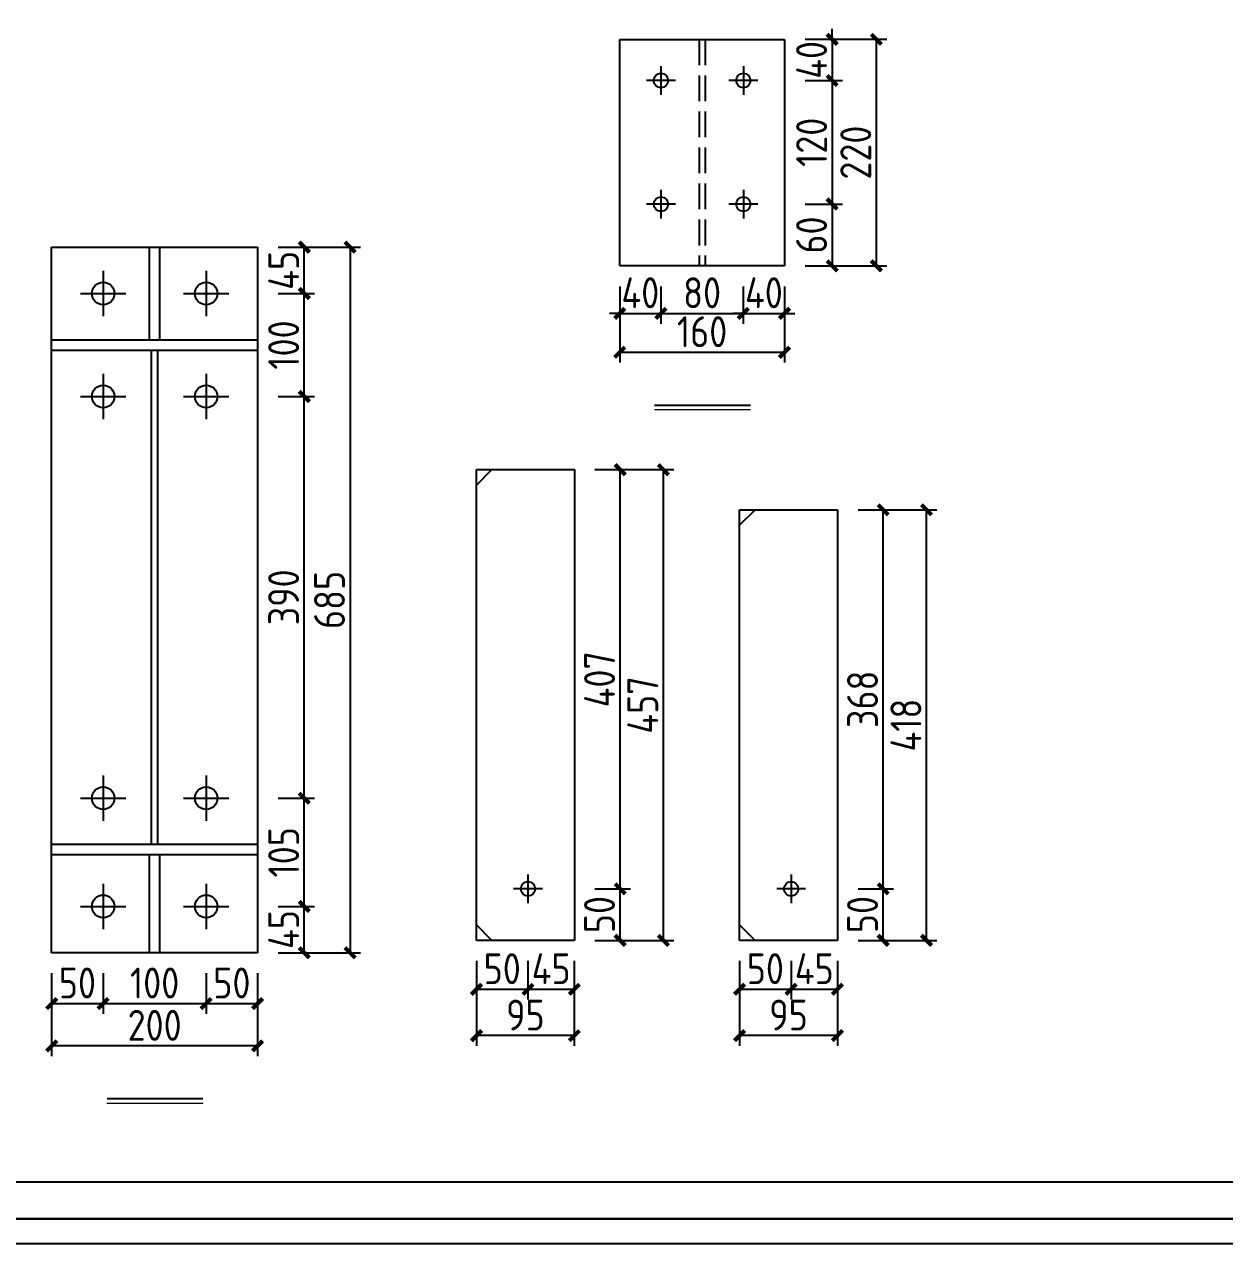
# Model space of a CAD drawing. Extents: x -41778 to 305453, y -85562 to 95360.
# Drawn here: x 138740 to 150394, y -58227 to -46390 of the extents above; entities that cross this region are included whole.
import ezdxf

# ---------------------------------------------------------------- set-up
doc = ezdxf.new("R2010")
doc.units = 0
doc.header["$LTSCALE"] = 1000
doc.header["$MEASUREMENT"] = 0
doc.linetypes.add('DASH', pattern=[0.35, 0.25, -0.1])
doc.layers.add('_TCH_MASK', color=7, linetype='Continuous')
doc.layers.add('PUB_TITLE', color=4, linetype='Continuous')
doc.styles.get("Standard").update_dxf_attribs({"font": 'gbenor.shx', "bigfont": 'gbcbig.shx'})
doc.dimstyles.get("Standard").update_dxf_attribs({"dimscale": 100, "dimtxt": 3.5, "dimasz": 1, "dimexe": 2.5, "dimexo": 3, "dimgap": 1.5, "dimtad": 1, "dimdec": 0, "dimzin": 0, "dimdsep": 46, "dimtxsty": 'Standard', "dimblk": 'ARCHTICK', "dimcen": 0.09, "dimadec": 0, "dimazin": 0, "dimtfac": 1, "dimtdec": 0, "dimtix": 1, "dimtmove": 2, "dimatfit": 3, "dimfxl": 1, "dimtolj": 1, "dimtzin": 0, "dimarcsym": 0})

# ---------------------------------------------------------------- blocks, each defined once
blk = doc.blocks.new('新块')
at = {"layer": 'PUB_TITLE'}
blk.add_lwpolyline([(-47560, 0), (0, 0), (0, 33640), (-47560, 33640)], close=True, dxfattribs=at)
at = {"layer": 'PUB_TITLE', "const_width": 40}
blk.add_lwpolyline([(-46560, 400), (-400, 400), (-400, 33240), (-46560, 33240)], close=True, dxfattribs=at)
at = {"layer": 'PUB_TITLE', "const_width": 32}
blk.add_lwpolyline([(-400, 1000), (-46560, 1000)], dxfattribs=at)
for tag, p in [('审定人', (-8147, 838)), ('校对', (-6621, 837)), ('工程名称', (-5026, 781)), ('阶段', (-810, 832)), ('审核人', (-8147, 641)), ('设计负责人', (-6745, 649)), ('项目名称', (-5026, 479)), ('图名', (-3347, 649)), ('图号', (-1657, 502)), ('日期', (-905, 632)), ('项目负责人', (-8228, 444)), ('设计人', (-6659, 447)), ('比例', (-810, 446))]:
    blk.add_attdef(tag, p, '', height=120)
blk = doc.blocks.new('_ArchTick')
at = {"color": 0, "linetype": 'ByBlock', "const_width": 0.4}
blk.add_lwpolyline([(-0.5, -0.5), (0.5, 0.5)], dxfattribs=at)
blk = doc.blocks.new('*D365')
at = {"layer": '_TCH_MASK', "color": 0, "lineweight": -2}
for p, q in [((139005, -55603), (139005, -55997)), ((139505, -55603), (139505, -55997)), ((139005, -55897), (139505, -55897))]:
    blk.add_line(p, q, dxfattribs=at)
at = {"layer": 'Defpoints', "color": 0}
for p in [(139005, -55403), (139505, -55403), (139505, -55897)]:
    blk.add_point(p, dxfattribs=at)
at = {"layer": '_TCH_MASK', "color": 0, "lineweight": -2, "xscale": 100, "yscale": 100, "zscale": 100, "rotation": 180}
blk.add_blockref('_ArchTick', (139005, -55897), dxfattribs=at)
at = {"layer": '_TCH_MASK', "color": 0, "lineweight": -2, "xscale": 100, "yscale": 100, "zscale": 100}
blk.add_blockref('_ArchTick', (139505, -55897), dxfattribs=at)
at = {"layer": '_TCH_MASK', "color": 0, "lineweight": 15, "insert": (139255, -55697), "char_height": 300, "attachment_point": 5}
blk.add_mtext('\\A1;50', dxfattribs=at)
blk = doc.blocks.new('*D360')
at = {"layer": '_TCH_MASK', "color": 0, "lineweight": -2}
for p, q in [((139505, -55603), (139505, -55997)), ((140505, -55603), (140505, -55997)), ((139505, -55897), (140505, -55897))]:
    blk.add_line(p, q, dxfattribs=at)
at = {"layer": 'Defpoints', "color": 0}
for p in [(139505, -55403), (140505, -55403), (140505, -55897)]:
    blk.add_point(p, dxfattribs=at)
at = {"layer": '_TCH_MASK', "color": 0, "lineweight": -2, "xscale": 100, "yscale": 100, "zscale": 100, "rotation": 180}
blk.add_blockref('_ArchTick', (139505, -55897), dxfattribs=at)
at = {"layer": '_TCH_MASK', "color": 0, "lineweight": -2, "xscale": 100, "yscale": 100, "zscale": 100}
blk.add_blockref('_ArchTick', (140505, -55897), dxfattribs=at)
at = {"layer": '_TCH_MASK', "color": 0, "lineweight": 15, "insert": (140005, -55697), "char_height": 300, "attachment_point": 5}
blk.add_mtext('\\A1;100', dxfattribs=at)
blk = doc.blocks.new('*D366')
at = {"layer": '_TCH_MASK', "color": 0, "lineweight": -2}
for p, q in [((140505, -55603), (140505, -55997)), ((141005, -55603), (141005, -55997)), ((140505, -55897), (141005, -55897))]:
    blk.add_line(p, q, dxfattribs=at)
at = {"layer": 'Defpoints', "color": 0}
for p in [(140505, -55403), (141005, -55403), (141005, -55897)]:
    blk.add_point(p, dxfattribs=at)
at = {"layer": '_TCH_MASK', "color": 0, "lineweight": -2, "xscale": 100, "yscale": 100, "zscale": 100, "rotation": 180}
blk.add_blockref('_ArchTick', (140505, -55897), dxfattribs=at)
at = {"layer": '_TCH_MASK', "color": 0, "lineweight": -2, "xscale": 100, "yscale": 100, "zscale": 100}
blk.add_blockref('_ArchTick', (141005, -55897), dxfattribs=at)
at = {"layer": '_TCH_MASK', "color": 0, "lineweight": 15, "insert": (140755, -55697), "char_height": 300, "attachment_point": 5}
blk.add_mtext('\\A1;50', dxfattribs=at)
blk = doc.blocks.new('*D367')
at = {"layer": '_TCH_MASK', "color": 0, "lineweight": -2}
for p, q in [((139005, -55603), (139005, -56408)), ((141005, -55603), (141005, -56408)), ((141005, -56308), (139005, -56308))]:
    blk.add_line(p, q, dxfattribs=at)
at = {"layer": 'Defpoints', "color": 0}
for p in [(139005, -55403), (141005, -55403), (139005, -56308)]:
    blk.add_point(p, dxfattribs=at)
at = {"layer": '_TCH_MASK', "color": 0, "lineweight": -2, "xscale": 100, "yscale": 100, "zscale": 100, "rotation": 180}
blk.add_blockref('_ArchTick', (139005, -56308), dxfattribs=at)
at = {"layer": '_TCH_MASK', "color": 0, "lineweight": -2, "xscale": 100, "yscale": 100, "zscale": 100}
blk.add_blockref('_ArchTick', (141005, -56308), dxfattribs=at)
at = {"layer": '_TCH_MASK', "color": 0, "lineweight": 15, "insert": (140005, -56108), "char_height": 300, "attachment_point": 5}
blk.add_mtext('\\A1;200', dxfattribs=at)
blk = doc.blocks.new('*D361')
at = {"layer": '_TCH_MASK', "color": 0, "lineweight": -2}
for p, q in [((141205, -54953), (141558, -54953)), ((141458, -55403), (141458, -54953)), ((141205, -55403), (141558, -55403))]:
    blk.add_line(p, q, dxfattribs=at)
at = {"layer": 'Defpoints', "color": 0}
for p in [(141005, -54953), (141458, -54953), (141005, -55403)]:
    blk.add_point(p, dxfattribs=at)
at = {"layer": '_TCH_MASK', "color": 0, "lineweight": -2, "xscale": 100, "yscale": 100, "zscale": 100}
for p, rotation in [((141458, -54953), 90), ((141458, -55403), 270)]:
    blk.add_blockref('_ArchTick', p, dxfattribs=dict(at, rotation=rotation))
at = {"layer": '_TCH_MASK', "color": 0, "lineweight": 15, "insert": (141258, -55178), "char_height": 300, "attachment_point": 5, "rotation": 90}
blk.add_mtext('\\A1;45', dxfattribs=at)
blk = doc.blocks.new('*D362')
at = {"layer": '_TCH_MASK', "color": 0, "lineweight": -2}
for p, q in [((141205, -53903), (141558, -53903)), ((141458, -54953), (141458, -53903)), ((141205, -54953), (141558, -54953))]:
    blk.add_line(p, q, dxfattribs=at)
at = {"layer": 'Defpoints', "color": 0}
for p in [(141005, -53903), (141458, -53903), (141005, -54953)]:
    blk.add_point(p, dxfattribs=at)
at = {"layer": '_TCH_MASK', "color": 0, "lineweight": -2, "xscale": 100, "yscale": 100, "zscale": 100}
for p, rotation in [((141458, -53903), 90), ((141458, -54953), 270)]:
    blk.add_blockref('_ArchTick', p, dxfattribs=dict(at, rotation=rotation))
at = {"layer": '_TCH_MASK', "color": 0, "lineweight": 15, "insert": (141258, -54428), "char_height": 300, "attachment_point": 5, "rotation": 90}
blk.add_mtext('\\A1;105', dxfattribs=at)
blk = doc.blocks.new('*D363')
at = {"layer": '_TCH_MASK', "color": 0, "lineweight": -2}
for p, q in [((141205, -50003), (141558, -50003)), ((141458, -53903), (141458, -50003)), ((141205, -53903), (141558, -53903))]:
    blk.add_line(p, q, dxfattribs=at)
at = {"layer": 'Defpoints', "color": 0}
for p in [(141005, -50003), (141458, -50003), (141005, -53903)]:
    blk.add_point(p, dxfattribs=at)
at = {"layer": '_TCH_MASK', "color": 0, "lineweight": -2, "xscale": 100, "yscale": 100, "zscale": 100}
for p, rotation in [((141458, -50003), 90), ((141458, -53903), 270)]:
    blk.add_blockref('_ArchTick', p, dxfattribs=dict(at, rotation=rotation))
at = {"layer": '_TCH_MASK', "color": 0, "lineweight": 15, "insert": (141258, -51953), "char_height": 300, "attachment_point": 5, "rotation": 90}
blk.add_mtext('\\A1;390', dxfattribs=at)
blk = doc.blocks.new('*D364')
at = {"layer": '_TCH_MASK', "color": 0, "lineweight": -2}
for p, q in [((141205, -49003), (141558, -49003)), ((141458, -50003), (141458, -49003)), ((141205, -50003), (141558, -50003))]:
    blk.add_line(p, q, dxfattribs=at)
at = {"layer": 'Defpoints', "color": 0}
for p in [(141005, -49003), (141458, -49003), (141005, -50003)]:
    blk.add_point(p, dxfattribs=at)
at = {"layer": '_TCH_MASK', "color": 0, "lineweight": -2, "xscale": 100, "yscale": 100, "zscale": 100}
for p, rotation in [((141458, -49003), 90), ((141458, -50003), 270)]:
    blk.add_blockref('_ArchTick', p, dxfattribs=dict(at, rotation=rotation))
at = {"layer": '_TCH_MASK', "color": 0, "lineweight": 15, "insert": (141258, -49503), "char_height": 300, "attachment_point": 5, "rotation": 90}
blk.add_mtext('\\A1;100', dxfattribs=at)
blk = doc.blocks.new('*D368')
at = {"layer": '_TCH_MASK', "color": 0, "lineweight": -2}
for p, q in [((141205, -48553), (141558, -48553)), ((141458, -49003), (141458, -48553)), ((141205, -49003), (141558, -49003))]:
    blk.add_line(p, q, dxfattribs=at)
at = {"layer": 'Defpoints', "color": 0}
for p in [(141005, -48553), (141458, -48553), (141005, -49003)]:
    blk.add_point(p, dxfattribs=at)
at = {"layer": '_TCH_MASK', "color": 0, "lineweight": -2, "xscale": 100, "yscale": 100, "zscale": 100}
for p, rotation in [((141458, -48553), 90), ((141458, -49003), 270)]:
    blk.add_blockref('_ArchTick', p, dxfattribs=dict(at, rotation=rotation))
at = {"layer": '_TCH_MASK', "color": 0, "lineweight": 15, "insert": (141258, -48778), "char_height": 300, "attachment_point": 5, "rotation": 90}
blk.add_mtext('\\A1;45', dxfattribs=at)
blk = doc.blocks.new('*D369')
at = {"layer": '_TCH_MASK', "color": 0, "lineweight": -2}
for p, q in [((141205, -48553), (142003, -48553)), ((141903, -48553), (141903, -55403)), ((141205, -55403), (142003, -55403))]:
    blk.add_line(p, q, dxfattribs=at)
at = {"layer": 'Defpoints', "color": 0}
for p in [(141005, -48553), (141005, -55403), (141903, -55403)]:
    blk.add_point(p, dxfattribs=at)
at = {"layer": '_TCH_MASK', "color": 0, "lineweight": -2, "xscale": 100, "yscale": 100, "zscale": 100}
for p, rotation in [((141903, -48553), 90), ((141903, -55403), 270)]:
    blk.add_blockref('_ArchTick', p, dxfattribs=dict(at, rotation=rotation))
at = {"layer": '_TCH_MASK', "color": 0, "lineweight": 15, "insert": (141703, -51978), "char_height": 300, "attachment_point": 5, "rotation": 90}
blk.add_mtext('\\A1;685', dxfattribs=at)
blk = doc.blocks.new('*D370')
at = {"layer": '_TCH_MASK', "color": 0, "lineweight": -2}
for p, q in [((146584, -46535), (146584, -46435)), ((146321, -46535), (146684, -46535)), ((146584, -46535), (146584, -46935)), ((146321, -46935), (146684, -46935)), ((146584, -46935), (146584, -47035))]:
    blk.add_line(p, q, dxfattribs=at)
at = {"layer": 'Defpoints', "color": 0}
for p in [(146121, -46535), (146121, -46935), (146584, -46935)]:
    blk.add_point(p, dxfattribs=at)
at = {"layer": '_TCH_MASK', "color": 0, "lineweight": -2, "xscale": 100, "yscale": 100, "zscale": 100}
for p, rotation in [((146584, -46535), 270), ((146584, -46935), 90)]:
    blk.add_blockref('_ArchTick', p, dxfattribs=dict(at, rotation=rotation))
at = {"layer": '_TCH_MASK', "color": 0, "lineweight": 15, "insert": (146384, -46735), "char_height": 300, "attachment_point": 5, "rotation": 90}
blk.add_mtext('\\A1;40', dxfattribs=at)
blk = doc.blocks.new('*D371')
at = {"layer": '_TCH_MASK', "color": 0, "lineweight": -2}
for p, q in [((146321, -46935), (146684, -46935)), ((146584, -46935), (146584, -48135)), ((146321, -48135), (146684, -48135))]:
    blk.add_line(p, q, dxfattribs=at)
at = {"layer": 'Defpoints', "color": 0}
for p in [(146121, -46935), (146121, -48135), (146584, -48135)]:
    blk.add_point(p, dxfattribs=at)
at = {"layer": '_TCH_MASK', "color": 0, "lineweight": -2, "xscale": 100, "yscale": 100, "zscale": 100}
for p, rotation in [((146584, -46935), 90), ((146584, -48135), 270)]:
    blk.add_blockref('_ArchTick', p, dxfattribs=dict(at, rotation=rotation))
at = {"layer": '_TCH_MASK', "color": 0, "lineweight": 15, "insert": (146384, -47535), "char_height": 300, "attachment_point": 5, "rotation": 90}
blk.add_mtext('\\A1;120', dxfattribs=at)
blk = doc.blocks.new('*D372')
at = {"layer": '_TCH_MASK', "color": 0, "lineweight": -2}
for p, q in [((146321, -48135), (146684, -48135)), ((146584, -48135), (146584, -48735)), ((146321, -48735), (146684, -48735))]:
    blk.add_line(p, q, dxfattribs=at)
at = {"layer": 'Defpoints', "color": 0}
for p in [(146121, -48135), (146121, -48735), (146584, -48735)]:
    blk.add_point(p, dxfattribs=at)
at = {"layer": '_TCH_MASK', "color": 0, "lineweight": -2, "xscale": 100, "yscale": 100, "zscale": 100}
for p, rotation in [((146584, -48135), 90), ((146584, -48735), 270)]:
    blk.add_blockref('_ArchTick', p, dxfattribs=dict(at, rotation=rotation))
at = {"layer": '_TCH_MASK', "color": 0, "lineweight": 15, "insert": (146384, -48435), "char_height": 300, "attachment_point": 5, "rotation": 90}
blk.add_mtext('\\A1;60', dxfattribs=at)
blk = doc.blocks.new('*D373')
at = {"layer": '_TCH_MASK', "color": 0, "lineweight": -2}
for p, q in [((146321, -46535), (147113, -46535)), ((147013, -48735), (147013, -46535)), ((146321, -48735), (147113, -48735))]:
    blk.add_line(p, q, dxfattribs=at)
at = {"layer": 'Defpoints', "color": 0}
for p in [(146121, -46535), (147013, -46535), (146121, -48735)]:
    blk.add_point(p, dxfattribs=at)
at = {"layer": '_TCH_MASK', "color": 0, "lineweight": -2, "xscale": 100, "yscale": 100, "zscale": 100}
for p, rotation in [((147013, -46535), 90), ((147013, -48735), 270)]:
    blk.add_blockref('_ArchTick', p, dxfattribs=dict(at, rotation=rotation))
at = {"layer": '_TCH_MASK', "color": 0, "lineweight": 15, "insert": (146813, -47635), "char_height": 300, "attachment_point": 5, "rotation": 90}
blk.add_mtext('\\A1;220', dxfattribs=at)
blk = doc.blocks.new('*D374')
at = {"layer": '_TCH_MASK', "color": 0, "lineweight": -2}
for p, q in [((144521, -48935), (144521, -49296)), ((144921, -48935), (144921, -49296)), ((144521, -49196), (144421, -49196)), ((144521, -49196), (144921, -49196)), ((144921, -49196), (145021, -49196))]:
    blk.add_line(p, q, dxfattribs=at)
at = {"layer": 'Defpoints', "color": 0}
for p in [(144521, -48735), (144921, -48735), (144921, -49196)]:
    blk.add_point(p, dxfattribs=at)
at = {"layer": '_TCH_MASK', "color": 0, "lineweight": -2, "xscale": 100, "yscale": 100, "zscale": 100}
blk.add_blockref('_ArchTick', (144521, -49196), dxfattribs=at)
at = {"layer": '_TCH_MASK', "color": 0, "lineweight": -2, "xscale": 100, "yscale": 100, "zscale": 100, "rotation": 180}
blk.add_blockref('_ArchTick', (144921, -49196), dxfattribs=at)
at = {"layer": '_TCH_MASK', "color": 0, "lineweight": 15, "insert": (144721, -48996), "char_height": 300, "attachment_point": 5}
blk.add_mtext('\\A1;40', dxfattribs=at)
blk = doc.blocks.new('*D375')
at = {"layer": '_TCH_MASK', "color": 0, "lineweight": -2}
for p, q in [((144921, -48935), (144921, -49296)), ((145721, -48935), (145721, -49296)), ((144921, -49196), (145721, -49196))]:
    blk.add_line(p, q, dxfattribs=at)
at = {"layer": 'Defpoints', "color": 0}
for p in [(144921, -48735), (145721, -48735), (145721, -49196)]:
    blk.add_point(p, dxfattribs=at)
at = {"layer": '_TCH_MASK', "color": 0, "lineweight": -2, "xscale": 100, "yscale": 100, "zscale": 100, "rotation": 180}
blk.add_blockref('_ArchTick', (144921, -49196), dxfattribs=at)
at = {"layer": '_TCH_MASK', "color": 0, "lineweight": -2, "xscale": 100, "yscale": 100, "zscale": 100}
blk.add_blockref('_ArchTick', (145721, -49196), dxfattribs=at)
at = {"layer": '_TCH_MASK', "color": 0, "lineweight": 15, "insert": (145321, -48996), "char_height": 300, "attachment_point": 5}
blk.add_mtext('\\A1;80', dxfattribs=at)
blk = doc.blocks.new('*D376')
at = {"layer": '_TCH_MASK', "color": 0, "lineweight": -2}
for p, q in [((145721, -48935), (145721, -49296)), ((146121, -48935), (146121, -49296)), ((145721, -49196), (145621, -49196)), ((145721, -49196), (146121, -49196)), ((146121, -49196), (146221, -49196))]:
    blk.add_line(p, q, dxfattribs=at)
at = {"layer": 'Defpoints', "color": 0}
for p in [(145721, -48735), (146121, -48735), (146121, -49196)]:
    blk.add_point(p, dxfattribs=at)
at = {"layer": '_TCH_MASK', "color": 0, "lineweight": -2, "xscale": 100, "yscale": 100, "zscale": 100}
blk.add_blockref('_ArchTick', (145721, -49196), dxfattribs=at)
at = {"layer": '_TCH_MASK', "color": 0, "lineweight": -2, "xscale": 100, "yscale": 100, "zscale": 100, "rotation": 180}
blk.add_blockref('_ArchTick', (146121, -49196), dxfattribs=at)
at = {"layer": '_TCH_MASK', "color": 0, "lineweight": 15, "insert": (145921, -48996), "char_height": 300, "attachment_point": 5}
blk.add_mtext('\\A1;40', dxfattribs=at)
blk = doc.blocks.new('*D377')
at = {"layer": '_TCH_MASK', "color": 0, "lineweight": -2}
for p, q in [((144521, -48935), (144521, -49674)), ((146121, -48935), (146121, -49674)), ((144521, -49574), (146121, -49574))]:
    blk.add_line(p, q, dxfattribs=at)
at = {"layer": 'Defpoints', "color": 0}
for p in [(144521, -48735), (146121, -48735), (146121, -49574)]:
    blk.add_point(p, dxfattribs=at)
at = {"layer": '_TCH_MASK', "color": 0, "lineweight": -2, "xscale": 100, "yscale": 100, "zscale": 100, "rotation": 180}
blk.add_blockref('_ArchTick', (144521, -49574), dxfattribs=at)
at = {"layer": '_TCH_MASK', "color": 0, "lineweight": -2, "xscale": 100, "yscale": 100, "zscale": 100}
blk.add_blockref('_ArchTick', (146121, -49574), dxfattribs=at)
at = {"layer": '_TCH_MASK', "color": 0, "lineweight": 15, "insert": (145321, -49374), "char_height": 300, "attachment_point": 5}
blk.add_mtext('\\A1;160', dxfattribs=at)
blk = doc.blocks.new('*D379')
at = {"layer": '_TCH_MASK', "color": 0, "lineweight": -2}
for p, q in [((143130, -55483), (143130, -55858)), ((143630, -55483), (143630, -55858)), ((143130, -55758), (143630, -55758))]:
    blk.add_line(p, q, dxfattribs=at)
at = {"layer": 'Defpoints', "color": 0}
for p in [(143130, -55283), (143630, -55283), (143630, -55758)]:
    blk.add_point(p, dxfattribs=at)
at = {"layer": '_TCH_MASK', "color": 0, "lineweight": -2, "xscale": 100, "yscale": 100, "zscale": 100, "rotation": 180}
blk.add_blockref('_ArchTick', (143130, -55758), dxfattribs=at)
at = {"layer": '_TCH_MASK', "color": 0, "lineweight": -2, "xscale": 100, "yscale": 100, "zscale": 100}
blk.add_blockref('_ArchTick', (143630, -55758), dxfattribs=at)
at = {"layer": '_TCH_MASK', "color": 0, "lineweight": 15, "insert": (143380, -55558), "char_height": 300, "attachment_point": 5}
blk.add_mtext('\\A1;50', dxfattribs=at)
blk = doc.blocks.new('*D380')
at = {"layer": '_TCH_MASK', "color": 0, "lineweight": -2}
for p, q in [((143630, -55483), (143630, -55858)), ((144080, -55483), (144080, -55858)), ((143630, -55758), (144080, -55758))]:
    blk.add_line(p, q, dxfattribs=at)
at = {"layer": 'Defpoints', "color": 0}
for p in [(143630, -55283), (144080, -55283), (144080, -55758)]:
    blk.add_point(p, dxfattribs=at)
at = {"layer": '_TCH_MASK', "color": 0, "lineweight": -2, "xscale": 100, "yscale": 100, "zscale": 100, "rotation": 180}
blk.add_blockref('_ArchTick', (143630, -55758), dxfattribs=at)
at = {"layer": '_TCH_MASK', "color": 0, "lineweight": -2, "xscale": 100, "yscale": 100, "zscale": 100}
blk.add_blockref('_ArchTick', (144080, -55758), dxfattribs=at)
at = {"layer": '_TCH_MASK', "color": 0, "lineweight": 15, "insert": (143855, -55558), "char_height": 300, "attachment_point": 5}
blk.add_mtext('\\A1;45', dxfattribs=at)
blk = doc.blocks.new('*D381')
at = {"layer": '_TCH_MASK', "color": 0, "lineweight": -2}
for p, q in [((143130, -55483), (143130, -56308)), ((144080, -55483), (144080, -56308)), ((144080, -56208), (143130, -56208))]:
    blk.add_line(p, q, dxfattribs=at)
at = {"layer": 'Defpoints', "color": 0}
for p in [(143130, -55283), (144080, -55283), (143130, -56208)]:
    blk.add_point(p, dxfattribs=at)
at = {"layer": '_TCH_MASK', "color": 0, "lineweight": -2, "xscale": 100, "yscale": 100, "zscale": 100, "rotation": 180}
blk.add_blockref('_ArchTick', (143130, -56208), dxfattribs=at)
at = {"layer": '_TCH_MASK', "color": 0, "lineweight": -2, "xscale": 100, "yscale": 100, "zscale": 100}
blk.add_blockref('_ArchTick', (144080, -56208), dxfattribs=at)
at = {"layer": '_TCH_MASK', "color": 0, "lineweight": 15, "insert": (143605, -56008), "char_height": 300, "attachment_point": 5}
blk.add_mtext('\\A1;95', dxfattribs=at)
blk = doc.blocks.new('*D378')
at = {"layer": '_TCH_MASK', "color": 0, "lineweight": -2}
for p, q in [((144280, -54783), (144625, -54783)), ((144525, -55283), (144525, -54783)), ((144280, -55283), (144625, -55283))]:
    blk.add_line(p, q, dxfattribs=at)
at = {"layer": 'Defpoints', "color": 0}
for p in [(144080, -54783), (144525, -54783), (144080, -55283)]:
    blk.add_point(p, dxfattribs=at)
at = {"layer": '_TCH_MASK', "color": 0, "lineweight": -2, "xscale": 100, "yscale": 100, "zscale": 100}
for p, rotation in [((144525, -54783), 90), ((144525, -55283), 270)]:
    blk.add_blockref('_ArchTick', p, dxfattribs=dict(at, rotation=rotation))
at = {"layer": '_TCH_MASK', "color": 0, "lineweight": 15, "insert": (144325, -55033), "char_height": 300, "attachment_point": 5, "rotation": 90}
blk.add_mtext('\\A1;50', dxfattribs=at)
blk = doc.blocks.new('*D382')
at = {"layer": '_TCH_MASK', "color": 0, "lineweight": -2}
for p, q in [((144280, -50713), (144625, -50713)), ((144525, -54783), (144525, -50713)), ((144280, -54783), (144625, -54783))]:
    blk.add_line(p, q, dxfattribs=at)
at = {"layer": 'Defpoints', "color": 0}
for p in [(144080, -50713), (144525, -50713), (144080, -54783)]:
    blk.add_point(p, dxfattribs=at)
at = {"layer": '_TCH_MASK', "color": 0, "lineweight": -2, "xscale": 100, "yscale": 100, "zscale": 100}
for p, rotation in [((144525, -50713), 90), ((144525, -54783), 270)]:
    blk.add_blockref('_ArchTick', p, dxfattribs=dict(at, rotation=rotation))
at = {"layer": '_TCH_MASK', "color": 0, "lineweight": 15, "insert": (144325, -52748), "char_height": 300, "attachment_point": 5, "rotation": 90}
blk.add_mtext('\\A1;407', dxfattribs=at)
blk = doc.blocks.new('*D383')
at = {"layer": '_TCH_MASK', "color": 0, "lineweight": -2}
for p, q in [((144280, -50713), (145045, -50713)), ((144945, -55283), (144945, -50713)), ((144280, -55283), (145045, -55283))]:
    blk.add_line(p, q, dxfattribs=at)
at = {"layer": 'Defpoints', "color": 0}
for p in [(144080, -50713), (144945, -50713), (144080, -55283)]:
    blk.add_point(p, dxfattribs=at)
at = {"layer": '_TCH_MASK', "color": 0, "lineweight": -2, "xscale": 100, "yscale": 100, "zscale": 100}
for p, rotation in [((144945, -50713), 90), ((144945, -55283), 270)]:
    blk.add_blockref('_ArchTick', p, dxfattribs=dict(at, rotation=rotation))
at = {"layer": '_TCH_MASK', "color": 0, "lineweight": 15, "insert": (144745, -52998), "char_height": 300, "attachment_point": 5, "rotation": 90}
blk.add_mtext('\\A1;457', dxfattribs=at)
blk = doc.blocks.new('*D385')
at = {"layer": '_TCH_MASK', "color": 0, "lineweight": -2}
for p, q in [((145685, -55483), (145685, -55858)), ((146185, -55483), (146185, -55858)), ((145685, -55758), (146185, -55758))]:
    blk.add_line(p, q, dxfattribs=at)
at = {"layer": 'Defpoints', "color": 0}
for p in [(145685, -55283), (146185, -55283), (146185, -55758)]:
    blk.add_point(p, dxfattribs=at)
at = {"layer": '_TCH_MASK', "color": 0, "lineweight": -2, "xscale": 100, "yscale": 100, "zscale": 100, "rotation": 180}
blk.add_blockref('_ArchTick', (145685, -55758), dxfattribs=at)
at = {"layer": '_TCH_MASK', "color": 0, "lineweight": -2, "xscale": 100, "yscale": 100, "zscale": 100}
blk.add_blockref('_ArchTick', (146185, -55758), dxfattribs=at)
at = {"layer": '_TCH_MASK', "color": 0, "lineweight": 15, "insert": (145935, -55558), "char_height": 300, "attachment_point": 5}
blk.add_mtext('\\A1;50', dxfattribs=at)
blk = doc.blocks.new('*D386')
at = {"layer": '_TCH_MASK', "color": 0, "lineweight": -2}
for p, q in [((146185, -55483), (146185, -55858)), ((146635, -55483), (146635, -55858)), ((146185, -55758), (146635, -55758))]:
    blk.add_line(p, q, dxfattribs=at)
at = {"layer": 'Defpoints', "color": 0}
for p in [(146185, -55283), (146635, -55283), (146635, -55758)]:
    blk.add_point(p, dxfattribs=at)
at = {"layer": '_TCH_MASK', "color": 0, "lineweight": -2, "xscale": 100, "yscale": 100, "zscale": 100, "rotation": 180}
blk.add_blockref('_ArchTick', (146185, -55758), dxfattribs=at)
at = {"layer": '_TCH_MASK', "color": 0, "lineweight": -2, "xscale": 100, "yscale": 100, "zscale": 100}
blk.add_blockref('_ArchTick', (146635, -55758), dxfattribs=at)
at = {"layer": '_TCH_MASK', "color": 0, "lineweight": 15, "insert": (146410, -55558), "char_height": 300, "attachment_point": 5}
blk.add_mtext('\\A1;45', dxfattribs=at)
blk = doc.blocks.new('*D387')
at = {"layer": '_TCH_MASK', "color": 0, "lineweight": -2}
for p, q in [((145685, -55483), (145685, -56308)), ((146635, -55483), (146635, -56308)), ((146635, -56208), (145685, -56208))]:
    blk.add_line(p, q, dxfattribs=at)
at = {"layer": 'Defpoints', "color": 0}
for p in [(145685, -55283), (146635, -55283), (145685, -56208)]:
    blk.add_point(p, dxfattribs=at)
at = {"layer": '_TCH_MASK', "color": 0, "lineweight": -2, "xscale": 100, "yscale": 100, "zscale": 100, "rotation": 180}
blk.add_blockref('_ArchTick', (145685, -56208), dxfattribs=at)
at = {"layer": '_TCH_MASK', "color": 0, "lineweight": -2, "xscale": 100, "yscale": 100, "zscale": 100}
blk.add_blockref('_ArchTick', (146635, -56208), dxfattribs=at)
at = {"layer": '_TCH_MASK', "color": 0, "lineweight": 15, "insert": (146160, -56008), "char_height": 300, "attachment_point": 5}
blk.add_mtext('\\A1;95', dxfattribs=at)
blk = doc.blocks.new('*D384')
at = {"layer": '_TCH_MASK', "color": 0, "lineweight": -2}
for p, q in [((146835, -54783), (147179, -54783)), ((147079, -55283), (147079, -54783)), ((146835, -55283), (147179, -55283))]:
    blk.add_line(p, q, dxfattribs=at)
at = {"layer": 'Defpoints', "color": 0}
for p in [(146635, -54783), (147079, -54783), (146635, -55283)]:
    blk.add_point(p, dxfattribs=at)
at = {"layer": '_TCH_MASK', "color": 0, "lineweight": -2, "xscale": 100, "yscale": 100, "zscale": 100}
for p, rotation in [((147079, -54783), 90), ((147079, -55283), 270)]:
    blk.add_blockref('_ArchTick', p, dxfattribs=dict(at, rotation=rotation))
at = {"layer": '_TCH_MASK', "color": 0, "lineweight": 15, "insert": (146879, -55033), "char_height": 300, "attachment_point": 5, "rotation": 90}
blk.add_mtext('\\A1;50', dxfattribs=at)
blk = doc.blocks.new('*D388')
at = {"layer": '_TCH_MASK', "color": 0, "lineweight": -2}
for p, q in [((146835, -51103), (147179, -51103)), ((147079, -54783), (147079, -51103)), ((146835, -54783), (147179, -54783))]:
    blk.add_line(p, q, dxfattribs=at)
at = {"layer": 'Defpoints', "color": 0}
for p in [(146635, -51103), (147079, -51103), (146635, -54783)]:
    blk.add_point(p, dxfattribs=at)
at = {"layer": '_TCH_MASK', "color": 0, "lineweight": -2, "xscale": 100, "yscale": 100, "zscale": 100}
for p, rotation in [((147079, -51103), 90), ((147079, -54783), 270)]:
    blk.add_blockref('_ArchTick', p, dxfattribs=dict(at, rotation=rotation))
at = {"layer": '_TCH_MASK', "color": 0, "lineweight": 15, "insert": (146879, -52943), "char_height": 300, "attachment_point": 5, "rotation": 90}
blk.add_mtext('\\A1;368', dxfattribs=at)
blk = doc.blocks.new('*D389')
at = {"layer": '_TCH_MASK', "color": 0, "lineweight": -2}
for p, q in [((146835, -51103), (147600, -51103)), ((147500, -55283), (147500, -51103)), ((146835, -55283), (147600, -55283))]:
    blk.add_line(p, q, dxfattribs=at)
at = {"layer": 'Defpoints', "color": 0}
for p in [(146635, -51103), (147500, -51103), (146635, -55283)]:
    blk.add_point(p, dxfattribs=at)
at = {"layer": '_TCH_MASK', "color": 0, "lineweight": -2, "xscale": 100, "yscale": 100, "zscale": 100}
for p, rotation in [((147500, -51103), 90), ((147500, -55283), 270)]:
    blk.add_blockref('_ArchTick', p, dxfattribs=dict(at, rotation=rotation))
at = {"layer": '_TCH_MASK', "color": 0, "lineweight": 15, "insert": (147300, -53193), "char_height": 300, "attachment_point": 5, "rotation": 90}
blk.add_mtext('\\A1;418', dxfattribs=at)

msp = doc.modelspace()

# ---------------------------------------------------------------- linework, layer by layer
for p, q in [((144521.4, -48735.4), (144521.4, -46535.4)), ((144521.4, -46535.4), (146121.4, -46535.4)), ((146121.4, -46535.4), (146121.4, -48735.4)), ((144921.4, -46795.4), (144921.4, -47075.4)), ((145721.4, -46795.4), (145721.4, -47075.4)), ((145061.4, -46935.4), (144781.4, -46935.4)), ((145861.4, -46935.4), (145581.4, -46935.4)), ((144921.4, -47995.4), (144921.4, -48275.4)), ((145721.4, -47995.4), (145721.4, -48275.4)), ((145061.4, -48135.4), (144781.4, -48135.4)), ((145861.4, -48135.4), (145581.4, -48135.4)), ((139004.8, -48552.8), (141004.8, -48552.8)), ((139004.8, -55402.8), (139004.8, -48552.8)), ((139954.8, -49452.8), (139954.8, -48552.8)), ((140054.8, -49452.8), (140054.8, -48552.8)), ((141004.8, -48552.8), (141004.8, -55402.8)), ((146121.4, -48735.4), (144521.4, -48735.4)), ((139504.8, -48782.8), (139504.8, -49222.8)), ((140504.8, -48782.8), (140504.8, -49222.8)), ((139284.8, -49002.8), (139724.8, -49002.8)), ((140284.8, -49002.8), (140724.8, -49002.8)), ((139004.8, -49452.8), (141004.8, -49452.8)), ((139004.8, -49552.8), (141004.8, -49552.8)), ((139974.8, -54352.8), (139974.8, -49552.8)), ((140034.8, -54352.8), (140034.8, -49552.8)), ((139504.8, -49782.8), (139504.8, -50222.8)), ((140504.8, -49782.8), (140504.8, -50222.8)), ((139284.8, -50002.8), (139724.8, -50002.8)), ((140284.8, -50002.8), (140724.8, -50002.8)), ((143130.3, -50713.1), (144080.3, -50713.1)), ((143130.3, -55283.1), (143130.3, -50713.1)), ((143280.3, -50713.1), (143130.3, -50863.1)), ((144080.3, -50713.1), (144080.3, -55283.1)), ((145685.1, -51103.1), (146635.1, -51103.1)), ((145685.1, -55283.1), (145685.1, -51103.1)), ((145835.1, -51103.1), (145685.1, -51253.1)), ((146635.1, -51103.1), (146635.1, -55283.1)), ((139504.8, -53682.8), (139504.8, -54122.8)), ((140504.8, -53682.8), (140504.8, -54122.8)), ((139284.8, -53902.8), (139724.8, -53902.8)), ((140284.8, -53902.8), (140724.8, -53902.8)), ((141004.8, -54352.8), (139004.8, -54352.8)), ((141004.8, -54452.8), (139004.8, -54452.8)), ((139954.8, -55402.8), (139954.8, -54452.8)), ((140054.8, -55402.8), (140054.8, -54452.8)), ((143630.3, -54643.1), (143630.3, -54923.1)), ((146185.1, -54643.1), (146185.1, -54923.1)), ((139504.8, -54732.8), (139504.8, -55172.8)), ((140504.8, -54732.8), (140504.8, -55172.8)), ((143770.3, -54783.1), (143490.3, -54783.1)), ((146325.1, -54783.1), (146045.1, -54783.1)), ((139284.8, -54952.8), (139724.8, -54952.8)), ((140284.8, -54952.8), (140724.8, -54952.8)), ((143280.3, -55283.1), (143130.3, -55133.1)), ((145835.1, -55283.1), (145685.1, -55133.1)), ((144080.3, -55283.1), (143130.3, -55283.1)), ((146635.1, -55283.1), (145685.1, -55283.1)), ((141004.8, -55402.8), (139004.8, -55402.8))]:
    msp.add_line(p, q)
at = {"linetype": 'DASH'}
for p, q in [((145291.4, -46535.4), (145291.4, -48735.4)), ((145351.4, -46535.4), (145351.4, -48735.4))]:
    msp.add_line(p, q, dxfattribs=at)
for centre, radius in [((144921.4, -46935.4), 70), ((145721.4, -46935.4), 70), ((144921.4, -48135.4), 70), ((145721.4, -48135.4), 70), ((139504.8, -49002.8), 110), ((140504.8, -49002.8), 110), ((139504.8, -50002.8), 110), ((140504.8, -50002.8), 110), ((139504.8, -53902.8), 110), ((140504.8, -53902.8), 110), ((143630.3, -54783.1), 70), ((146185.1, -54783.1), 70), ((139504.8, -54952.8), 110), ((140504.8, -54952.8), 110)]:
    msp.add_circle(centre, radius)
at = {"layer": '_TCH_MASK', "lineweight": 15}
for p, q in [((145792.3, -50132.7), (144858.3, -50132.7)), ((140475.7, -56866.5), (139541.8, -56866.5))]:
    msp.add_line(p, q, dxfattribs=at)
at = {"layer": '_TCH_MASK', "lineweight": 15, "const_width": 20}
for points in [[(144858.3, -50087.4), (145792.3, -50087.4)], [(139541.8, -56821.1), (140475.7, -56821.1)]]:
    msp.add_lwpolyline(points, dxfattribs=at)

# ---------------------------------------------------------------- block references
at = {"layer": '_TCH_MASK', "color": 0, "lineweight": 15, "xscale": 0.5991881125373766, "yscale": 0.5991881125373766, "zscale": 0.5991881126365302}
msp.add_blockref('新块', (161572.4, -58227.2), dxfattribs=at)

# ---------------------------------------------------------------- dimensions: what is measured, and where the dimension line sits
at = {"layer": '_TCH_MASK', "lineweight": 15}
for base, p1, p2, angle, picture, middle in [((146584.2, -46935.4), (146121.4, -46535.4), (146121.4, -46935.4), 270, '*D370', (146384.2, -46735.4)), ((147013.2, -46535.4), (146121.4, -48735.4), (146121.4, -46535.4), 270, '*D373', (146813.2, -47635.4)), ((146584.2, -48135.4), (146121.4, -46935.4), (146121.4, -48135.4), 270, '*D371', (146384.2, -47535.4)), ((146584.2, -48735.4), (146121.4, -48135.4), (146121.4, -48735.4), 270, '*D372', (146384.2, -48435.4)), ((141458.4, -48552.8), (141004.8, -49002.8), (141004.8, -48552.8), 90, '*D368', (141258.4, -48777.8)), ((141902.5, -55402.8), (141004.8, -48552.8), (141004.8, -55402.8), 90, '*D369', (141702.5, -51977.8)), ((141458.4, -49002.8), (141004.8, -50002.8), (141004.8, -49002.8), 90, '*D364', (141258.4, -49502.8)), ((141458.4, -50002.8), (141004.8, -53902.8), (141004.8, -50002.8), 90, '*D363', (141258.4, -51952.8)), ((144524.6, -50713.1), (144080.3, -54783.1), (144080.3, -50713.1), 90, '*D382', (144324.6, -52748.1)), ((144945.4, -50713.1), (144080.3, -55283.1), (144080.3, -50713.1), 90, '*D383', (144745.4, -52998.1)), ((147079.4, -51103.1), (146635.1, -54783.1), (146635.1, -51103.1), 90, '*D388', (146879.4, -52943.1)), ((147500.2, -51103.1), (146635.1, -55283.1), (146635.1, -51103.1), 90, '*D389', (147300.2, -53193.1)), ((141458.4, -53902.8), (141004.8, -54952.8), (141004.8, -53902.8), 90, '*D362', (141258.4, -54427.8)), ((144524.6, -54783.1), (144080.3, -55283.1), (144080.3, -54783.1), 90, '*D378', (144324.6, -55033.1)), ((147079.4, -54783.1), (146635.1, -55283.1), (146635.1, -54783.1), 90, '*D384', (146879.4, -55033.1)), ((141458.4, -54952.8), (141004.8, -55402.8), (141004.8, -54952.8), 90, '*D361', (141258.4, -55177.8))]:
    dim = msp.add_linear_dim(base=base, p1=p1, p2=p2, angle=angle, dimstyle='Standard', override={"dimtxt": 3, "dimexe": 1, "dimexo": 2, "dimgap": 0.5, "dimlfac": 0.1}, dxfattribs=at)
    dim.commit()
    dim.dimension.update_dxf_attribs({"geometry": picture, "text_midpoint": middle})
for base, p1, p2, picture, middle in [((144921.4, -49195.7), (144521.4, -48735.4), (144921.4, -48735.4), '*D374', (144721.4, -48995.7)), ((146121.4, -49574.2), (144521.4, -48735.4), (146121.4, -48735.4), '*D377', (145321.4, -49374.2)), ((145721.4, -49195.7), (144921.4, -48735.4), (145721.4, -48735.4), '*D375', (145321.4, -48995.7)), ((146121.4, -49195.7), (145721.4, -48735.4), (146121.4, -48735.4), '*D376', (145921.4, -48995.7)), ((143630.3, -55757.9), (143130.3, -55283.1), (143630.3, -55283.1), '*D379', (143380.3, -55557.9)), ((143130.3, -56207.8), (144080.3, -55283.1), (143130.3, -55283.1), '*D381', (143605.3, -56007.8)), ((144080.3, -55757.9), (143630.3, -55283.1), (144080.3, -55283.1), '*D380', (143855.3, -55557.9)), ((146185.1, -55757.9), (145685.1, -55283.1), (146185.1, -55283.1), '*D385', (145935.1, -55557.9)), ((145685.1, -56207.8), (146635.1, -55283.1), (145685.1, -55283.1), '*D387', (146160.1, -56007.8)), ((146635.1, -55757.9), (146185.1, -55283.1), (146635.1, -55283.1), '*D386', (146410.1, -55557.9)), ((139504.8, -55897.3), (139004.8, -55402.8), (139504.8, -55402.8), '*D365', (139254.8, -55697.3)), ((139004.8, -56308), (141004.8, -55402.8), (139004.8, -55402.8), '*D367', (140004.8, -56108)), ((140504.8, -55897.3), (139504.8, -55402.8), (140504.8, -55402.8), '*D360', (140004.8, -55697.3)), ((141004.8, -55897.3), (140504.8, -55402.8), (141004.8, -55402.8), '*D366', (140754.8, -55697.3))]:
    dim = msp.add_linear_dim(base=base, p1=p1, p2=p2, dimstyle='Standard', override={"dimtxt": 3, "dimexe": 1, "dimexo": 2, "dimgap": 0.5, "dimlfac": 0.1}, dxfattribs=at)
    dim.commit()
    dim.dimension.update_dxf_attribs({"geometry": picture, "text_midpoint": middle})

doc.saveas('drawing.dxf')
